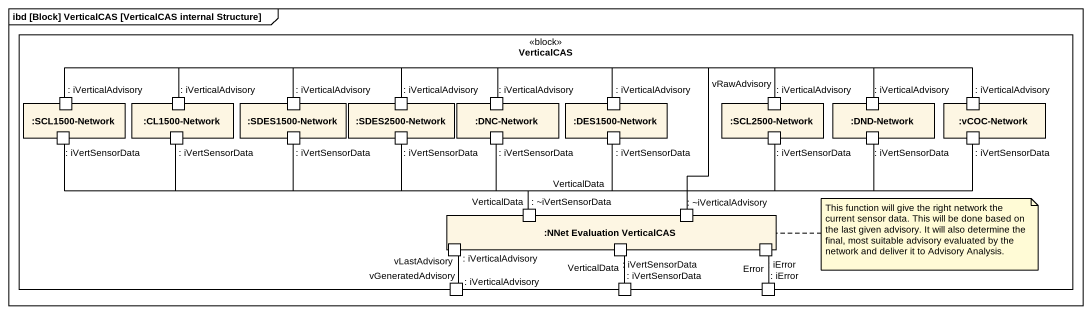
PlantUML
@startuml
mainframe ibd [Block] VerticalCAS [VerticalCAS internal Structure]
rectangle VerticalCAS <<block>> {
  rectangle ":SCL1500-Network" as SCL1500_Network {
    port ": iVerticalAdvisory" as iVerticalAdvisory
    port ": iVertSensorData" as iVertSensorData
  }
  rectangle ":CL1500-Network" as CL1500_Network {
    port ": iVerticalAdvisory" as iVerticalAdvisory_2
    port ": iVertSensorData" as iVertSensorData_2
  }
  rectangle ":SDES1500-Network" as SDES1500_Network {
    port ": iVerticalAdvisory" as iVerticalAdvisory_3
    port ": iVertSensorData" as iVertSensorData_3
  }
  rectangle ":SDES2500-Network" as SDES2500_Network {
    port ": iVerticalAdvisory" as iVerticalAdvisory_4
    port ": iVertSensorData" as iVertSensorData_4
  }
  rectangle ":DNC-Network" as DNC_Network {
    port ": iVerticalAdvisory" as iVerticalAdvisory_5
    port ": iVertSensorData" as iVertSensorData_5
  }
  rectangle ":DES1500-Network" as DES1500_Network {
    port ": iVerticalAdvisory" as iVerticalAdvisory_6
    port ": iVertSensorData" as iVertSensorData_6
  }
  rectangle ":SCL2500-Network" as SCL2500_Network {
    port ": iVerticalAdvisory" as iVerticalAdvisory_7
    port ": iVertSensorData" as iVertSensorData_7
  }
  rectangle ":DND-Network" as DND_Network {
    port ": iVerticalAdvisory" as iVerticalAdvisory_8
    port ": iVertSensorData" as iVertSensorData_8
  }
  rectangle ":vCOC-Network" as vCOC_Network {
    port ": iVerticalAdvisory" as iVerticalAdvisory_9
    port ": iVertSensorData" as iVertSensorData_9
  }
  rectangle ":NNet Evaluation VerticalCAS" as NNet_Evaluation_VerticalCAS {
    port ": ~iVertSensorData" as iVertSensorData_10
    port ": ~iVerticalAdvisory" as iVerticalAdvisory_10
    port ": iVerticalAdvisory" as iVerticalAdvisory_11
    port ": iVertSensorData" as iVertSensorData_11
    port ": iError" as iError
  }
  port ": iVerticalAdvisory" as iVerticalAdvisory_12
  port ": iVertSensorData" as iVertSensorData_12
  port ": iError" as iError_2
}
iVerticalAdvisory -right- iVerticalAdvisory_10
iVerticalAdvisory_2 -right- iVerticalAdvisory_10
iVerticalAdvisory_3 -right- iVerticalAdvisory_10
iVerticalAdvisory_4 -right- iVerticalAdvisory_10
iVerticalAdvisory_5 -right- iVerticalAdvisory_10
iVerticalAdvisory_6 -- iVerticalAdvisory_10 : vRawAdvisory
iVerticalAdvisory_7 -- iVerticalAdvisory_10
iVerticalAdvisory_8 -- iVerticalAdvisory_10
iVerticalAdvisory_9 -left- iVerticalAdvisory_10
iVertSensorData_10 -left- iVertSensorData
iVertSensorData_10 -left- iVertSensorData_2
iVertSensorData_10 -left- iVertSensorData_3
iVertSensorData_10 -up- iVertSensorData_4
iVertSensorData_10 -up- iVertSensorData_5 : VerticalData
iVertSensorData_10 -up- iVertSensorData_6 : VerticalData
iVertSensorData_10 -right- iVertSensorData_7
iVertSensorData_10 -right- iVertSensorData_8
iVertSensorData_10 -right- iVertSensorData_9
iVerticalAdvisory_12 -up- iVerticalAdvisory_11 : vLastAdvisory\nvGeneratedAdvisory
iVertSensorData_12 -up- iVertSensorData_11 : VerticalData
iError_2 -up- iError : Error
note right of NNet_Evaluation_VerticalCAS : This function will give the right network the current sensor data. This will be done based on the last given advisory. It will also determine the final, most suitable advisory evaluated by the network and deliver it to Advisory Analysis.
@enduml
